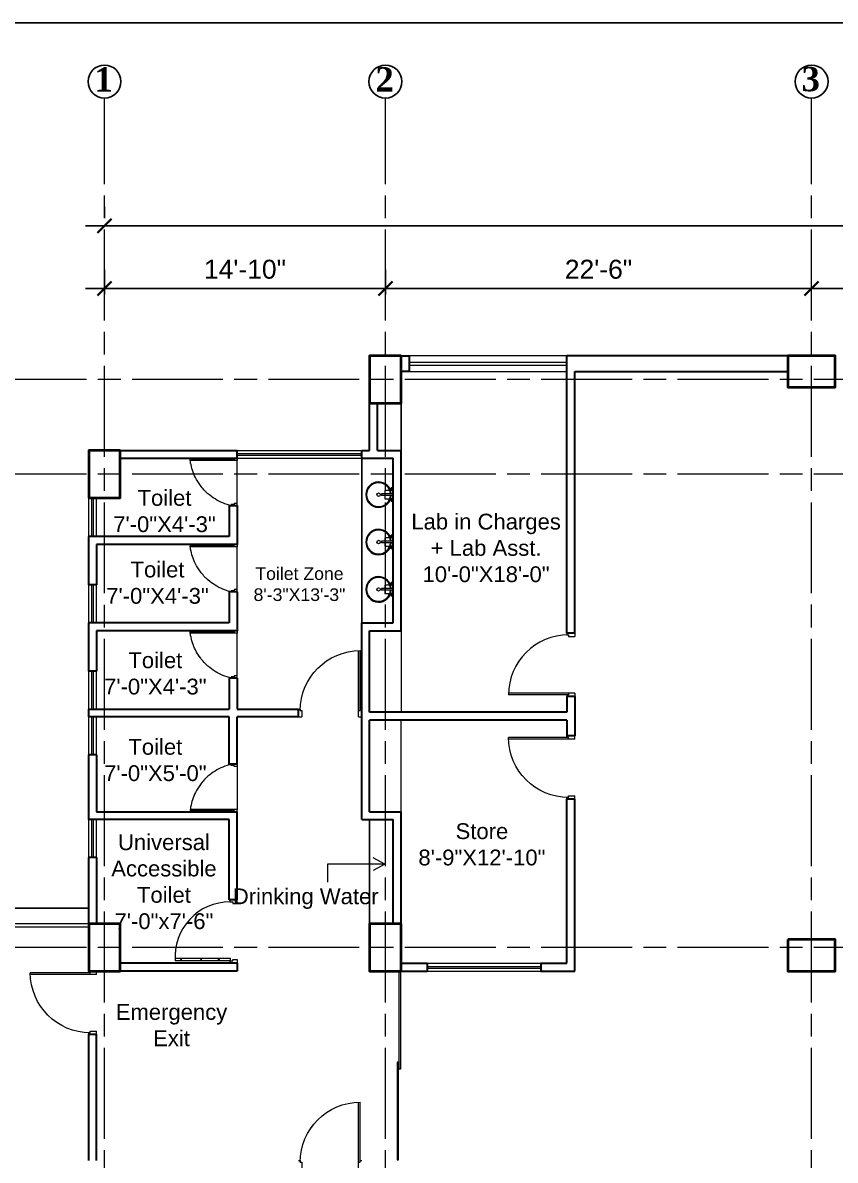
# Model space of a CAD drawing. Header units: inches. Extents: x -12 to 20935469, y -1604 to 24729220.
# Drawn here: x 20831999 to 20832513, y 24724026 to 24724746 of the extents above; entities that cross this region are included whole.
import ezdxf

# ---------------------------------------------------------------- set-up
doc = ezdxf.new("R2010")
doc.units = ezdxf.units.IN
doc.header["$LTSCALE"] = 0.03
doc.header["$MEASUREMENT"] = 0
doc.header["$PDMODE"] = 32
doc.header["$PDSIZE"] = 15
doc.linetypes.add('ACAD_ISO08W100', pattern=[36, 24, -3, 6, -3])
for name, color, linetype, lineweight in [('column', 1, 'Continuous', 40), ('Dim Line', 252, 'Continuous', 13), ('Door', 7, 'Continuous', 18), ('Glass Line', 252, 'Continuous', 9), ('Grid Line', 252, 'Continuous', 18), ('Hatch', 253, 'Continuous', 15), ('Main Wall', 7, 'Continuous', 30), ('STAIR', 46, 'Continuous', 15), ('TOILET FIXTURE', 142, 'Continuous', 5), ('WIN', 116, 'Continuous', 18), ('wind.', 150, 'Continuous', 20)]:
    doc.layers.add(name, color=color, linetype=linetype, lineweight=lineweight)
doc.layers.add('TEXT', color=7, linetype='Continuous')
doc.styles.add('2', font='swisscl.ttf')
doc.styles.add('RomanS', font='arial.ttf', dxfattribs={"height": 12})
doc.styles.get("Standard").update_dxf_attribs({"font": 'timesbd.ttf'})
doc.dimstyles.new('Aec_Arch_I', dxfattribs={"dimscale": 96, "dimtxt": 12, "dimasz": 0.09375, "dimexe": 0.125, "dimexo": 0.125, "dimgap": 0.0625, "dimtad": 1, "dimdec": 0, "dimzin": 3, "dimdsep": 46, "dimlunit": 4, "dimtxsty": 'RomanS', "dimblk1": 'ARCHTICK', "dimblk2": 'ARCHTICK', "dimsah": 1, "dimcen": 0.09375, "dimdle": 0.125, "dimadec": 0, "dimazin": 0, "dimtfac": 0.75, "dimtdec": 0, "dimtmove": 2, "dimatfit": 3, "dimldrblk": 'ARCHTICK', "dimfxl": 1, "dimfrac": 1, "dimtolj": 1, "dimtzin": 0, "dimarcsym": 0})

# ---------------------------------------------------------------- blocks, each defined once
blk = doc.blocks.new('$D40')
at = {"layer": 'Door'}
for p, q in [((1, 4), (1, 42)), ((2, 0), (2, 41.99)), ((1, 5), (0, 5)), ((2, 0), (0, 0)), ((2, 4), (1, 4)), ((39, 4), (38, 4)), ((38, 4), (38, 0)), ((40, 0), (38, 0)), ((40, 5), (38.99, 5)), ((39, 5), (39, 4))]:
    blk.add_line(p, q, dxfattribs=at)
blk.add_arc((1, 4), 38, 0, 90, dxfattribs=at)
blk = doc.blocks.new('sssss-flat-876')
at = {"layer": 'Door', "linetype": 'Continuous', "ltscale": 3}
blk.add_line((3666.52, 84027.2), (3666.52, 84055.74), dxfattribs=at)
at = {"layer": 'Door', "linetype": 'Continuous', "ltscale": 3, "extrusion": (-7.21527e-09, -3.35624e-18, 1), "elevation": 0}
for points in [[(3666.52, 84057.2), (3666.52, 84055.74), (3668.35, 84055.74), (3668.35, 84056.47), (3670.18, 84056.47), (3670.18, 84057.2)], [(3668.35, 84055.74), (3696.16, 84055.74), (3696.16, 84056.47), (3668.35, 84056.47)]]:
    blk.add_lwpolyline(points, close=True, dxfattribs=at)
at = {"layer": 'Door', "linetype": 'Continuous', "ltscale": 3, "flags": 128}
blk.add_lwpolyline([(3670.18, 84027.2, 0.04096), (3675.47, 84028.9, 0.082496), (3684.93, 84034.78, 0.052187), (3689.72, 84039.97, 0.043988), (3692.86, 84045.05, 0.036571), (3694.75, 84049.63, 0.034751), (3695.92, 84054.2, 0.011435), (3696.16, 84055.74)], format="xyb", dxfattribs=at)
at = {"layer": 'Door', "linetype": 'Continuous', "ltscale": 3}
blk.add_lwpolyline([(3666.52, 84027.2), (3666.52, 84028.66), (3668.35, 84028.66), (3668.35, 84027.93), (3670.18, 84027.93), (3670.18, 84027.2)], close=True, dxfattribs=at)
blk = doc.blocks.new('Door_45')
at = {"layer": 'Door'}
for p, q in [((1.5, 4.97), (1.5, 43.97)), ((3.5, 44.03), (3.5, 4.97)), ((1.5, 40.03), (2.25, 40.03)), ((2.25, 40.03), (2.25, 39.53)), ((2.25, 39.53), (2.75, 39.53)), ((2.75, 39.53), (2.75, 40.03)), ((2.75, 40.03), (3.5, 40.03)), ((1.5, 25.77), (2.25, 25.77)), ((2.25, 25.77), (2.25, 25.27)), ((2.25, 25.27), (2.75, 25.27)), ((2.75, 25.77), (3.5, 25.77)), ((2.75, 25.27), (2.75, 25.77)), ((1.5, 12.57), (2.25, 12.57)), ((2.25, 12.57), (2.25, 13.07)), ((2.25, 13.07), (2.75, 13.07)), ((2.75, 13.07), (2.75, 12.57)), ((2.75, 12.57), (3.5, 12.57)), ((0, -0.03), (0, 4.97)), ((0, 4.97), (1.5, 4.97)), ((3.5, 4.97), (1.5, 4.97)), ((1.5, 4.97), (1.5, 2.97)), ((1.5, 2.97), (2.5, 2.97)), ((2.5, 2.97), (2.5, -0.03)), ((42.5, 3), (42.5, -0.03)), ((43.5, 3), (42.5, 3)), ((45, 5), (43.5, 5)), ((43.5, 5), (43.5, 3)), ((45, -0.03), (45, 5)), ((2.5, -0.03), (0, -0.03)), ((42.5, -0.03), (45, -0.03))]:
    blk.add_line(p, q, dxfattribs=at)
blk.add_arc((4.66, 5.26), 38.84, 359.62325, 94.66847, dxfattribs=at)
blk = doc.blocks.new('7-flat-72')
at = {"layer": 'Glass Line', "color": 8, "ltscale": 20}
for p, q in [((-64476.55, 376959.41), (-64476.55, 376966.61)), ((-64475.47, 376966.61), (-64476.55, 376966.61)), ((-64475.47, 376959.41), (-64475.47, 376966.61)), ((-64478.71, 376960.49), (-64480.33, 376960.49)), ((-64480.33, 376959.52), (-64480.33, 376960.49)), ((-64478.71, 376959.52), (-64480.33, 376959.52)), ((-64480.33, 376959.05), (-64480.33, 376959.41)), ((-64478.71, 376959.41), (-64480.33, 376959.41)), ((-64478.71, 376959.05), (-64480.33, 376959.05)), ((-64480.28, 376959.52), (-64480.28, 376960.49)), ((-64480.15, 376959.52), (-64480.15, 376960.49)), ((-64480.15, 376959.41), (-64480.15, 376959.52)), ((-64479.92, 376959.52), (-64479.92, 376960.49)), ((-64479.52, 376959.52), (-64479.52, 376960.49)), ((-64479.13, 376959.52), (-64479.13, 376960.49)), ((-64478.9, 376959.52), (-64478.9, 376960.49)), ((-64478.89, 376959.41), (-64478.89, 376959.52)), ((-64478.77, 376959.52), (-64478.77, 376960.49)), ((-64478.71, 376959.52), (-64478.71, 376960.49)), ((-64478.71, 376959.05), (-64478.71, 376959.41)), ((-64475.11, 376959.41), (-64476.91, 376959.41)), ((-64476.91, 376959.05), (-64476.91, 376959.41)), ((-64475.11, 376959.05), (-64476.91, 376959.05)), ((-64475.11, 376959.05), (-64475.11, 376959.41)), ((-64473.31, 376960.49), (-64471.69, 376960.49)), ((-64473.31, 376959.52), (-64473.31, 376960.49)), ((-64473.31, 376959.52), (-64471.69, 376959.52)), ((-64473.31, 376959.05), (-64473.31, 376959.41)), ((-64473.31, 376959.41), (-64471.69, 376959.41)), ((-64473.31, 376959.05), (-64471.69, 376959.05)), ((-64473.26, 376959.52), (-64473.26, 376960.49)), ((-64473.13, 376959.52), (-64473.13, 376960.49)), ((-64473.13, 376959.41), (-64473.13, 376959.52)), ((-64472.9, 376959.52), (-64472.9, 376960.49)), ((-64472.5, 376959.52), (-64472.5, 376960.49)), ((-64472.11, 376959.52), (-64472.11, 376960.49)), ((-64471.88, 376959.52), (-64471.88, 376960.49)), ((-64471.87, 376959.41), (-64471.87, 376959.52)), ((-64471.75, 376959.52), (-64471.75, 376960.49)), ((-64471.69, 376959.52), (-64471.69, 376960.49)), ((-64471.69, 376959.05), (-64471.69, 376959.41))]:
    blk.add_line(p, q, dxfattribs=at)
blk.add_circle((-64476.02, 376968.4, 0), 1.08, dxfattribs=at)
for radius, start, end in [(8.1, 273.83345, 266.18834), (7.55, 274.11503, 265.90676)]:
    blk.add_arc((-64476.02, 376968.4, 0), radius, start, end, dxfattribs=at)
blk = doc.blocks.new('SFSFSFS-flat-72')
at = {"layer": 'TOILET FIXTURE', "ltscale": 0.2}
blk.add_lwpolyline([(-3918.47, -3608.1), (-3918.47, -3602.7), (-3923.87, -3602.7), (-3923.87, -3608.1)], close=True, dxfattribs=at)
at = {"layer": 'TOILET FIXTURE', "ltscale": 20}
blk.add_blockref('7-flat-72', (60554.84, -380567.16), dxfattribs=at)
blk = doc.blocks.new('_ArchTick')
at = {"color": 0, "linetype": 'ByBlock', "lineweight": 35, "const_width": 0.15}
blk.add_lwpolyline([(-0.5, -0.5), (0.5, 0.5)], dxfattribs=at)
blk = doc.blocks.new('*D14')
at = {"layer": 'Defpoints', "color": 0, "transparency": 16777216}
for p in [(20831126.28, 24724578.17), (20830948.31, 24724562.27), (20831126.28, 24724562.27)]:
    blk.add_point(p, dxfattribs=at)
at = {"layer": 'Dim Line', "color": 0, "lineweight": -2, "transparency": 16777216}
for p, q in [((20830948.31, 24724574.27), (20830948.31, 24724590.17)), ((20831126.28, 24724574.27), (20831126.28, 24724590.17)), ((20830936.31, 24724578.17), (20831138.28, 24724578.17))]:
    blk.add_line(p, q, dxfattribs=at)
at = {"layer": 'Dim Line', "color": 0, "lineweight": -2, "transparency": 16777216, "xscale": 9, "yscale": 9, "zscale": 9, "rotation": 180}
blk.add_blockref('_ArchTick', (20830948.31, 24724578.17), dxfattribs=at)
at = {"layer": 'Dim Line', "color": 0, "lineweight": -2, "transparency": 16777216, "xscale": 9, "yscale": 9, "zscale": 9}
blk.add_blockref('_ArchTick', (20831126.28, 24724578.17), dxfattribs=at)
at = {"layer": 'Dim Line', "color": 0, "transparency": 16777216, "insert": (20831037.29, 24724590.29), "char_height": 12, "attachment_point": 5, "style": 'RomanS'}
blk.add_mtext('\\A1;14\'-10"', dxfattribs=at)
blk = doc.blocks.new('*D7')
at = {"layer": 'Defpoints', "color": 0, "transparency": 16777216}
for p in [(20831396.28, 24724578.17), (20831396.28, 24724578.17), (20831126.28, 24724562.27)]:
    blk.add_point(p, dxfattribs=at)
at = {"layer": 'Dim Line', "color": 0, "lineweight": -2, "transparency": 16777216}
for p, q in [((20831126.28, 24724574.27), (20831126.28, 24724590.17)), ((20831114.28, 24724578.17), (20831408.28, 24724578.17))]:
    blk.add_line(p, q, dxfattribs=at)
at = {"layer": 'Dim Line', "color": 0, "lineweight": -2, "transparency": 16777216, "xscale": 9, "yscale": 9, "zscale": 9, "rotation": 180}
blk.add_blockref('_ArchTick', (20831126.28, 24724578.17), dxfattribs=at)
at = {"layer": 'Dim Line', "color": 0, "lineweight": -2, "transparency": 16777216, "xscale": 9, "yscale": 9, "zscale": 9}
blk.add_blockref('_ArchTick', (20831396.28, 24724578.17), dxfattribs=at)
at = {"layer": 'Dim Line', "color": 0, "transparency": 16777216, "insert": (20831261.28, 24724590.29), "char_height": 12, "attachment_point": 5, "style": 'RomanS'}
blk.add_mtext('\\A1;22\'-6"', dxfattribs=at)
blk = doc.blocks.new('*D8')
at = {"layer": 'Defpoints', "color": 0, "transparency": 16777216}
for p in [(20831396.28, 24724578.17), (20831666.28, 24724578.17), (20831666.28, 24724578.17)]:
    blk.add_point(p, dxfattribs=at)
at = {"layer": 'Dim Line', "color": 0, "lineweight": -2, "transparency": 16777216}
blk.add_line((20831384.28, 24724578.17), (20831678.28, 24724578.17), dxfattribs=at)
at = {"layer": 'Dim Line', "color": 0, "lineweight": -2, "transparency": 16777216, "xscale": 9, "yscale": 9, "zscale": 9, "rotation": 180}
blk.add_blockref('_ArchTick', (20831396.28, 24724578.17), dxfattribs=at)
at = {"layer": 'Dim Line', "color": 0, "lineweight": -2, "transparency": 16777216, "xscale": 9, "yscale": 9, "zscale": 9}
blk.add_blockref('_ArchTick', (20831666.28, 24724578.17), dxfattribs=at)
at = {"layer": 'Dim Line', "color": 0, "transparency": 16777216, "insert": (20831531.28, 24724590.29), "char_height": 12, "attachment_point": 5, "style": 'RomanS'}
blk.add_mtext('\\A1;22\'-6"', dxfattribs=at)
blk = doc.blocks.new('*D13')
at = {"layer": 'Defpoints', "color": 0, "transparency": 16777216}
for p in [(20832951.75, 24724617.81), (20830948.31, 24724610.75), (20832951.75, 24724610.75)]:
    blk.add_point(p, dxfattribs=at)
at = {"layer": 'Dim Line', "color": 0, "lineweight": -2, "transparency": 16777216}
for p, q in [((20830948.31, 24724622.75), (20830948.31, 24724629.81)), ((20832951.75, 24724622.75), (20832951.75, 24724629.81)), ((20830936.31, 24724617.81), (20832963.75, 24724617.81))]:
    blk.add_line(p, q, dxfattribs=at)
at = {"layer": 'Dim Line', "color": 0, "lineweight": -2, "transparency": 16777216, "xscale": 9, "yscale": 9, "zscale": 9, "rotation": 180}
blk.add_blockref('_ArchTick', (20830948.31, 24724617.81), dxfattribs=at)
at = {"layer": 'Dim Line', "color": 0, "lineweight": -2, "transparency": 16777216, "xscale": 9, "yscale": 9, "zscale": 9}
blk.add_blockref('_ArchTick', (20832951.75, 24724617.81), dxfattribs=at)
at = {"layer": 'Dim Line', "color": 0, "transparency": 16777216, "insert": (20831950.03, 24724629.94), "char_height": 12, "attachment_point": 5, "style": 'RomanS'}
blk.add_mtext('\\A1;166\'-11"', dxfattribs=at)
blk = doc.blocks.new('fff')
at = {"layer": 'Grid Line', "color": 252, "linetype": 'ACAD_ISO08W100', "lineweight": 9, "ltscale": 80, "true_color": 0x939598}
for p, q in [((20830948.31, 24723521.1), (20830948.31, 24724698.78)), ((20831126.28, 24723521.11), (20831126.28, 24724698.79)), ((20831396.28, 24723521.11), (20831396.28, 24724698.79)), ((20833096.95, 24724520.61), (20830726.15, 24724520.61)), ((20833096.95, 24724460.62), (20830726.15, 24724460.62)), ((20833096.95, 24724160.75), (20830726.15, 24724160.75))]:
    blk.add_line(p, q, dxfattribs=at)
at = {"layer": 'Dim Line'}
for base, p1, p2, picture, middle in [((20832951.75, 24724617.81), (20830948.31, 24724610.75), (20832951.75, 24724610.75), '*D13', (20831950.03, 24724629.94)), ((20831126.28, 24724578.17), (20830948.31, 24724562.27), (20831126.28, 24724562.27), '*D14', (20831037.29, 24724590.29)), ((20831396.28, 24724578.17), (20831126.28, 24724562.27), (20831396.28, 24724578.17), '*D7', (20831261.28, 24724590.29)), ((20831666.28, 24724578.17), (20831396.28, 24724578.17), (20831666.28, 24724578.17), '*D8', (20831531.28, 24724590.29))]:
    dim = blk.add_linear_dim(base=base, p1=p1, p2=p2, dimstyle='Aec_Arch_I', dxfattribs=at)
    dim.commit()
    dim.dimension.update_dxf_attribs({"geometry": picture, "text_midpoint": middle})

msp = doc.modelspace()

# ---------------------------------------------------------------- linework, layer by layer
for p, q in [((20832238.39, 24724475.62), (20832238.39, 24724505.6)), ((20832040.42, 24724475.62), (20832040.42, 24724475.62)), ((20832213.39, 24724366.39), (20832213.39, 24724470.62)), ((20832218.39, 24724175.73), (20832218.39, 24724241.77)), ((20832040.42, 24724185.73), (20831946.42, 24724185.73)), ((20832129.39, 24724150.78), (20832134.39, 24724150.78))]:
    msp.add_line(p, q)
at = {"layer": 'column', "lineweight": 40, "ltscale": 20}
for points in [[(20832238.39, 24724535.62), (20832218.39, 24724535.62), (20832218.39, 24724505.62), (20832238.39, 24724505.62)], [(20832483.39, 24724535.62), (20832483.39, 24724515.62), (20832513.39, 24724515.62), (20832513.39, 24724535.62)], [(20832060.42, 24724475.62), (20832040.42, 24724475.62), (20832040.42, 24724445.62), (20832060.42, 24724445.62)], [(20832060.42, 24724175.75), (20832040.42, 24724175.75), (20832040.42, 24724145.75), (20832060.42, 24724145.75)], [(20832238.39, 24724175.73), (20832218.39, 24724175.73), (20832218.39, 24724145.75), (20832238.39, 24724145.75)], [(20832483.4, 24724165.75), (20832483.4, 24724145.75), (20832513.38, 24724145.75), (20832513.38, 24724165.75)]]:
    msp.add_lwpolyline(points, close=True, dxfattribs=at)
at = {"layer": 'Defpoints'}
msp.add_lwpolyline([(20831795.89, 24724746.49), (20834234.75, 24724746.49), (20834234.75, 24723287.97), (20831795.89, 24723287.97)], close=True, dxfattribs=at)
at = {"layer": 'Hatch', "lineweight": 5}
for p, q in [((20832238.39, 24724361.39), (20832238.39, 24724309.79)), ((20832238.39, 24724246.77), (20832238.39, 24724304.79))]:
    msp.add_line(p, q, dxfattribs=at)
at = {"layer": 'Main Wall'}
for p, q in [((20832483.39, 24724535.62), (20832343.39, 24724535.62)), ((20832343.39, 24724359.79), (20832343.39, 24724535.62)), ((20832348.39, 24724525.6), (20832483.39, 24724525.63)), ((20832348.39, 24724359.79), (20832348.39, 24724525.62)), ((20832218.39, 24724475.62), (20832218.39, 24724505.62)), ((20832223.39, 24724475.62), (20832223.39, 24724505.62)), ((20832060.42, 24724475.62), (20832134.39, 24724475.62)), ((20832060.42, 24724470.62), (20832134.39, 24724470.62)), ((20832134.39, 24724470.62), (20832134.39, 24724475.62)), ((20832213.39, 24724475.62), (20832218.39, 24724475.62)), ((20832213.39, 24724470.62), (20832213.39, 24724475.62)), ((20832213.39, 24724470.62), (20832233.39, 24724470.62)), ((20832223.39, 24724475.62), (20832238.39, 24724475.62)), ((20832233.39, 24724366.39), (20832233.39, 24724470.62)), ((20832238.39, 24724361.39), (20832238.39, 24724475.62)), ((20832129.39, 24724440.62), (20832134.39, 24724440.62)), ((20832129.39, 24724440.62), (20832129.39, 24724421)), ((20832129.39, 24724421), (20832040.42, 24724421)), ((20832040.42, 24724390.39), (20832040.42, 24724421)), ((20832134.39, 24724416), (20832045.42, 24724416)), ((20832045.42, 24724390.39), (20832040.42, 24724390.39)), ((20832134.39, 24724386), (20832129.39, 24724386)), ((20832129.39, 24724386), (20832129.39, 24724366.39)), ((20832129.39, 24724366.39), (20832040.42, 24724366.39)), ((20832040.42, 24724335.77), (20832040.42, 24724366.39)), ((20832213.39, 24724311.77), (20832213.39, 24724366.39)), ((20832213.39, 24724366.39), (20832233.39, 24724366.39)), ((20832134.39, 24724361.39), (20832045.42, 24724361.39)), ((20832045.42, 24724361.39), (20832045.42, 24724335.77)), ((20832218.39, 24724309.79), (20832218.39, 24724361.39)), ((20832218.39, 24724361.39), (20832238.39, 24724361.39)), ((20832348.39, 24724359.79), (20832343.39, 24724359.79)), ((20832045.42, 24724335.77), (20832040.42, 24724335.77)), ((20832134.39, 24724331.39), (20832129.39, 24724331.39)), ((20832343.39, 24724319.79), (20832343.39, 24724309.79)), ((20832348.39, 24724319.79), (20832343.39, 24724319.79)), ((20832348.39, 24724319.79), (20832348.39, 24724294.79)), ((20832040.42, 24724311.77), (20832129.39, 24724311.77)), ((20832040.42, 24724306.77), (20832040.42, 24724311.77)), ((20832173.39, 24724306.77), (20832173.39, 24724311.77)), ((20832213.39, 24724241.77), (20832213.39, 24724311.77)), ((20832129.39, 24724306.77), (20832040.42, 24724306.77)), ((20832129.39, 24724276.77), (20832129.39, 24724306.77)), ((20832134.39, 24724276.77), (20832134.39, 24724306.77)), ((20832173.39, 24724306.77), (20832134.39, 24724306.77)), ((20832343.39, 24724309.79), (20832218.39, 24724309.79)), ((20832343.39, 24724304.79), (20832218.39, 24724304.79)), ((20832218.39, 24724246.77), (20832218.39, 24724304.79)), ((20832343.39, 24724304.79), (20832343.39, 24724294.79)), ((20832348.39, 24724294.79), (20832343.39, 24724294.79)), ((20832045.42, 24724282.77), (20832040.42, 24724282.77)), ((20832045.42, 24724282.77), (20832045.42, 24724246.77)), ((20832134.39, 24724276.77), (20832129.39, 24724276.77)), ((20832343.39, 24724150.75), (20832343.39, 24724254.79)), ((20832348.39, 24724254.79), (20832343.39, 24724254.79)), ((20832348.39, 24724145.75), (20832348.39, 24724254.79)), ((20832045.42, 24724246.77), (20832134.39, 24724246.77)), ((20832134.39, 24724190.93), (20832134.39, 24724246.77)), ((20832218.39, 24724246.77), (20832238.39, 24724246.77)), ((20832238.39, 24724175.75), (20832238.39, 24724246.77)), ((20832129.39, 24724190.93), (20832129.39, 24724241.77)), ((20832213.39, 24724241.77), (20832233.39, 24724241.77)), ((20832233.39, 24724175.75), (20832233.39, 24724241.77)), ((20832040.42, 24724175.75), (20832040.42, 24724217.77)), ((20832045.42, 24724217.77), (20832040.42, 24724217.77)), ((20832134.39, 24724190.93), (20832129.39, 24724190.93)), ((20832134.39, 24724150.78), (20832060.42, 24724150.78)), ((20832134.39, 24724145.75), (20832060.42, 24724145.75)), ((20832134.39, 24724150.78), (20832134.39, 24724145.75)), ((20832238.39, 24724150.75), (20832254.89, 24724150.75)), ((20832238.39, 24724145.75), (20832254.89, 24724145.75)), ((20832254.89, 24724150.75), (20832254.89, 24724145.75)), ((20832326.89, 24724150.75), (20832326.89, 24724145.75)), ((20832326.89, 24724150.75), (20832343.39, 24724150.75)), ((20832326.89, 24724145.75), (20832348.39, 24724145.75)), ((20832040.42, 24724025.75), (20832040.42, 24724105.75)), ((20832040.42, 24724105.75), (20832045.42, 24724105.75)), ((20832045.42, 24724025.75), (20832045.42, 24724105.75))]:
    msp.add_line(p, q, dxfattribs=at)
msp.add_lwpolyline([(20832238.39, 24724535.61), (20832243.39, 24724535.61), (20832243.39, 24724525.62), (20832238.39, 24724525.62)], close=True, dxfattribs=at)
for points in [[(20832134.39, 24724440.62), (20832134.39, 24724416)], [(20832045.42, 24724416), (20832045.42, 24724390.39)], [(20832134.39, 24724386), (20832134.39, 24724361.39)], [(20832129.39, 24724331.39), (20832129.39, 24724311.77)], [(20832134.39, 24724331.39), (20832134.39, 24724311.77)], [(20832134.39, 24724311.77), (20832173.39, 24724311.77)], [(20832129.39, 24724241.77), (20832040.42, 24724241.77), (20832040.42, 24724282.77)], [(20832045.42, 24724217.77), (20832045.42, 24724175.75)]]:
    msp.add_lwpolyline(points, dxfattribs=at)
at = {"layer": 'STAIR', "color": 253, "lineweight": 5}
for p, q in [((20832227.99, 24724213.46), (20832191.76, 24724213.46)), ((20832191.76, 24724213.46), (20832191.76, 24724202.22)), ((20832227.99, 24724213.46), (20832220.69, 24724217.5)), ((20832227.99, 24724213.46), (20832220.69, 24724209.43)), ((20832040.42, 24724175.73), (20831956.42, 24724175.73)), ((20832040.42, 24724173.73), (20831958.42, 24724173.73))]:
    msp.add_line(p, q, dxfattribs=at)
at = {"layer": 'TEXT'}
for centre in [(20832050.42, 24724709.2), (20832228.39, 24724709.21), (20832498.39, 24724709.21)]:
    msp.add_circle(centre, 10.42, dxfattribs=at)
at = {"layer": 'WIN', "linetype": 'Continuous'}
for points in [[(20832238.05, 24724145.29), (20832238.05, 24724083.58), (20832237.07, 24724083.58), (20832237.07, 24724145.29)], [(20832236.76, 24724026.22), (20832236.76, 24724088.03), (20832235.78, 24724088.03), (20832235.78, 24724026.22)]]:
    msp.add_lwpolyline(points, close=True, dxfattribs=at)
at = {"layer": 'wind.', "lineweight": 5}
for p, q in [((20832343.39, 24724535.62), (20832243.39, 24724535.62)), ((20832243.39, 24724531.58), (20832343.39, 24724531.6)), ((20832243.39, 24724529.58), (20832343.39, 24724529.6)), ((20832243.39, 24724525.62), (20832343.39, 24724525.6)), ((20832134.39, 24724475.62), (20832213.39, 24724475.62)), ((20832134.39, 24724473.62), (20832213.39, 24724473.62)), ((20832134.39, 24724472.62), (20832213.39, 24724472.62)), ((20832134.39, 24724470.62), (20832213.39, 24724470.62)), ((20832040.42, 24724420.99), (20832040.42, 24724445.61)), ((20832042.42, 24724420.99), (20832042.42, 24724445.61)), ((20832043.42, 24724420.99), (20832043.42, 24724445.61)), ((20832045.42, 24724420.99), (20832045.42, 24724445.61)), ((20832040.42, 24724366.39), (20832040.42, 24724390.39)), ((20832042.42, 24724366.39), (20832042.42, 24724390.39)), ((20832043.42, 24724366.39), (20832043.42, 24724390.39)), ((20832045.42, 24724366.39), (20832045.42, 24724390.39)), ((20832040.42, 24724311.77), (20832040.42, 24724335.77)), ((20832042.42, 24724311.77), (20832042.42, 24724335.77)), ((20832043.42, 24724311.77), (20832043.42, 24724335.77)), ((20832045.42, 24724311.77), (20832045.42, 24724335.77)), ((20832040.42, 24724282.77), (20832040.42, 24724306.77)), ((20832042.42, 24724282.77), (20832042.42, 24724306.77)), ((20832043.42, 24724282.77), (20832043.42, 24724306.77)), ((20832045.42, 24724282.77), (20832045.42, 24724306.77)), ((20832040.42, 24724217.77), (20832040.42, 24724241.77)), ((20832042.42, 24724217.77), (20832042.42, 24724241.77)), ((20832043.42, 24724217.77), (20832043.42, 24724241.77)), ((20832045.42, 24724217.77), (20832045.42, 24724241.77)), ((20832254.89, 24724150.75), (20832326.89, 24724150.75)), ((20832254.89, 24724148.75), (20832326.89, 24724148.75)), ((20832254.89, 24724147.75), (20832326.89, 24724147.75)), ((20832254.89, 24724145.75), (20832340.89, 24724145.75))]:
    msp.add_line(p, q, dxfattribs=at)
at = {"layer": 'wind.'}
for p, q in [((20832238.39, 24724531.58), (20832238.39, 24724531.58)), ((20832238.39, 24724529.58), (20832238.39, 24724529.58)), ((20832243.39, 24724531.62), (20832243.39, 24724531.62)), ((20832243.39, 24724529.62), (20832243.39, 24724529.62)), ((20832483.39, 24724531.62), (20832483.39, 24724531.62)), ((20832483.39, 24724529.62), (20832483.39, 24724529.62))]:
    msp.add_line(p, q, dxfattribs=at)

# ---------------------------------------------------------------- block references
msp.add_blockref('fff', (1102.11, 0))
at = {"layer": 'Door', "ltscale": 20, "xscale": -1}
for p in [(20835800.91, 24640413.42), (20835800.91, 24640358.8), (20835800.91, 24640304.18)]:
    msp.add_blockref('sssss-flat-876', p, dxfattribs=at)
at = {"layer": 'Door', "rotation": 90.00000000000001}
msp.add_blockref('$D40', (20832348.39, 24724319.79), dxfattribs=at)
at = {"layer": 'Door', "xscale": -1}
for p in [(20832213.39, 24724306.77), (20832213.39, 24724020.73)]:
    msp.add_blockref('$D40', p, dxfattribs=at)
at = {"layer": 'Door', "xscale": -1, "rotation": 90}
for p in [(20832348.39, 24724294.79), (20832045.42, 24724145.75)]:
    msp.add_blockref('$D40', p, dxfattribs=at)
at = {"layer": 'Door', "ltscale": 20, "rotation": 180}
msp.add_blockref('sssss-flat-876', (20835800.91, 24808303.97), dxfattribs=at)
at = {"layer": 'Door', "color": 250, "ltscale": 20, "xscale": 0.8888888888759539, "yscale": 0.8888888888759539, "zscale": 0.8888888888759539, "rotation": 90.00000000000001}
msp.add_blockref('Door_45', (20832134.36, 24724150.93), dxfattribs=at)
at = {"layer": 'TOILET FIXTURE', "ltscale": 20, "rotation": 90.00000000000001}
for p in [(20828625.29, 24728368.76), (20828625.29, 24728338.76), (20828625.29, 24728308.76)]:
    msp.add_blockref('SFSFSFS-flat-72', p, dxfattribs=at)

# ---------------------------------------------------------------- texts
at = {"layer": 'TEXT', "char_height": 15.435, "width": 227.4581, "attachment_point": 8, "rotation": 0}
for s, insert in [('\\A1;1', (20832049.9, 24724702.9)), ('\\A1;2', (20832227.87, 24724702.91)), ('\\A1;3', (20832497.87, 24724702.91))]:
    msp.add_mtext(s, dxfattribs=dict(at, insert=insert))
at = {"layer": 'TEXT', "color": 30, "lineweight": 5, "ltscale": 20, "attachment_point": 2, "style": '2'}
for s, width, gutter_width, insert, char_height in [('{\\fArial|b0|i0|c0|p34;\\C0;Toilet \\P7\'-0"X4\'-3"}', 104.7597, 0.5, (20832088.43, 24724450.54), 10), ('{\\fArial|b0|i0|c0|p34;\\C0;Lab in Charges + Lab Asst. \\P10\'-0"X18\'-0"}', 104.7597, 0.5, (20832292.17, 24724435.52), 10), ('{\\fArial|b0|i0|c0|p34;\\C0;Toilet \\P7\'-0"X4\'-3"}', 104.7597, 0.5, (20832084, 24724405.16), 10), ('{\\fArial|b0|i0|c0|p34;\\C0;Toilet Zone\\P8\'-3"X13\'-3"}', 104.7597, 0.5, (20832173.93, 24724401.56), 8), ('{\\fArial|b0|i0|c0|p34;\\C0;Toilet \\P7\'-0"X4\'-3"}', 104.7597, 0.5, (20832082.62, 24724347.69), 10), ('{\\fArial|b0|i0|c0|p34;\\C0;Toilet \\P7\'-0"X5\'-0"}', 104.7597, 0.5, (20832082.62, 24724292.85), 10), ('{\\fArial|b0|i0|c0|p34;\\C0;Store\\P8\'-9"X12\'-10"}', 104.7597, 0.5, (20832289.53, 24724239.43), 10), ('{\\fArial|b0|i0|c0|p34;\\C0;Universal Accessible Toilet\\P7\'-0"x7\'-6"}', 89.0955, 0.35, (20832088.08, 24724232.43), 10), ('\\pxsm1;{\\fArial|b0|i0|c0|p34;\\C0;Drinking Water }', 88.5626, 0.282, (20832177.9, 24724198.17), 10), ('\\pxsm1;{\\fArial|b0|i0|c0|p34;\\C0;Emergency Exit  }', 88.5626, 0.282, (20832092.87, 24724124.92), 10)]:
    msp.add_mtext_dynamic_manual_height_columns(s, width=width, gutter_width=gutter_width, heights=[0], dxfattribs=dict(at, insert=insert, char_height=char_height))

doc.saveas('drawing.dxf')
